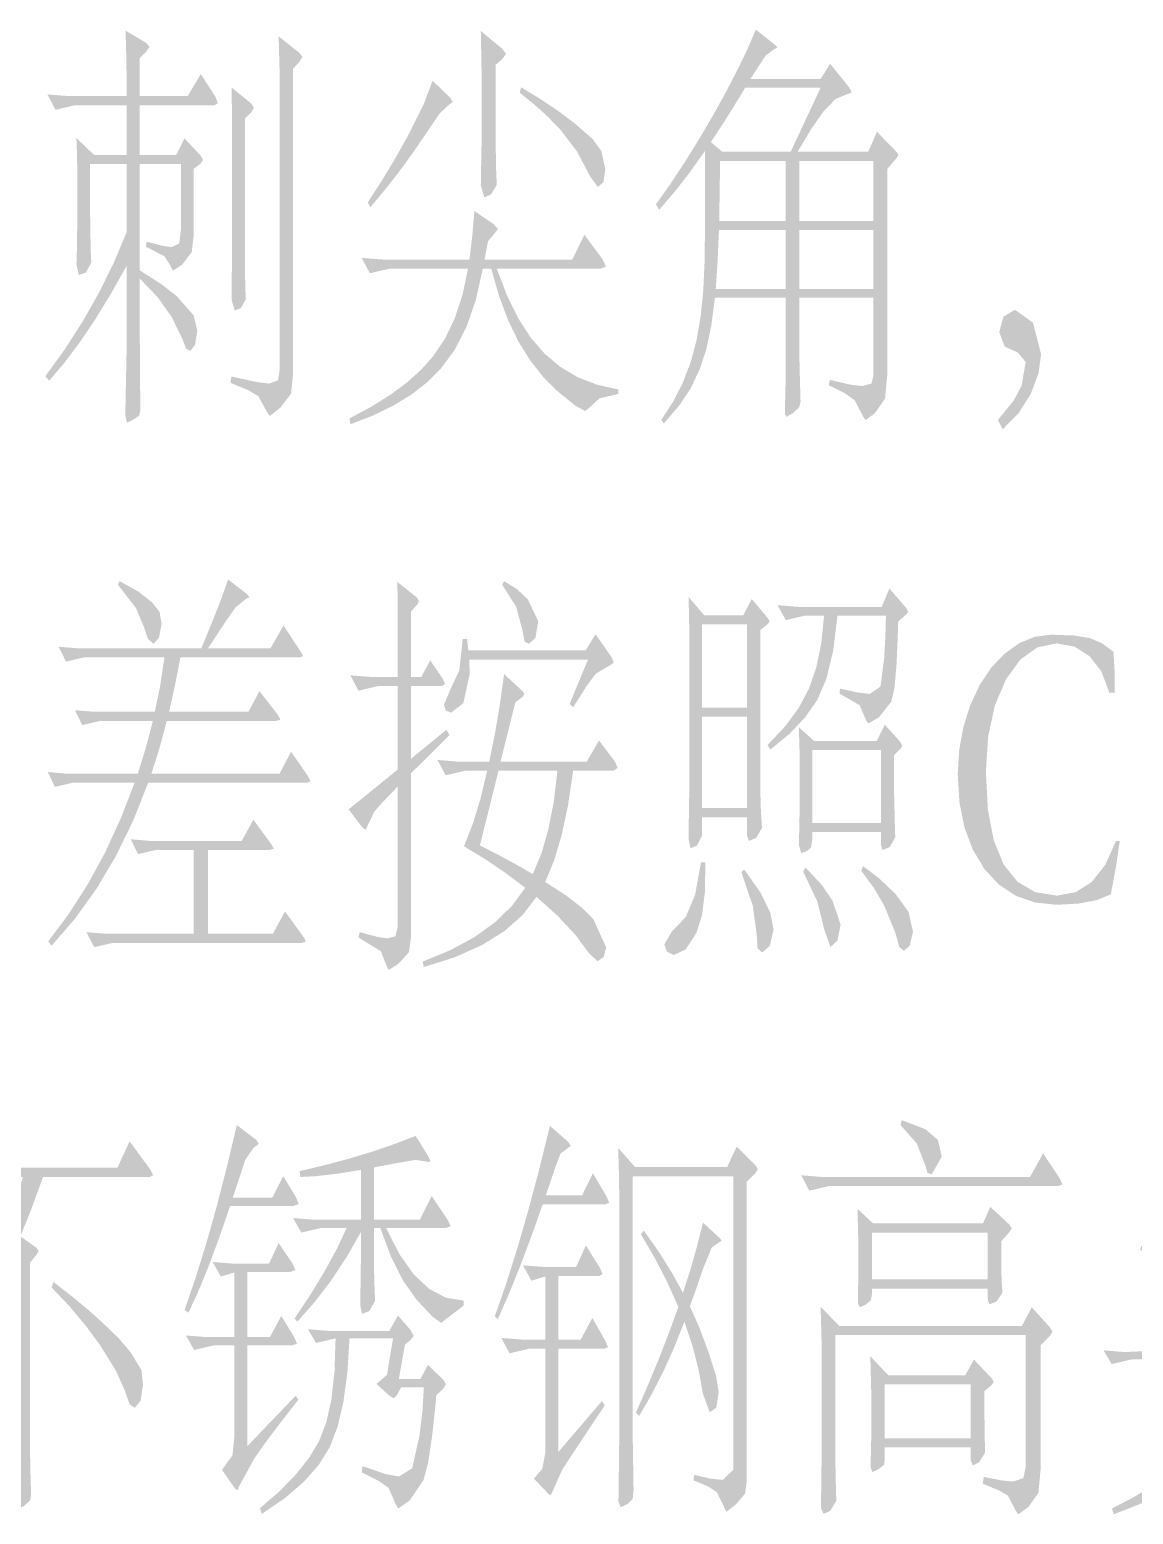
# Model space of a CAD drawing. Header units: millimetres. Extents: x 2834 to 3044, y 1462 to 1759.
# Drawn here: x 2904.2 to 2920.72, y 1529.51 to 1551.73 of the extents above; entities that cross this region are included whole.
import ezdxf

# ---------------------------------------------------------------- set-up
doc = ezdxf.new("R2010")
doc.units = ezdxf.units.MM
doc.layers.add('PDF_实体填充', color=7, linetype='Continuous')

msp = doc.modelspace()

# ---------------------------------------------------------------- hatches: boundary and pattern name
at = {"layer": 'PDF_实体填充', "transparency": 33554559}
h = msp.add_hatch(color=256, dxfattribs=at)
h.paths.add_polyline_path([(2906.979, 1550.731), (2907.018, 1550.632), (2906.966, 1550.6), (2905.849, 1550.6), (2905.849, 1549.855), (2906.392, 1549.855), (2906.518, 1550.104), (2906.757, 1549.849), (2906.796, 1549.781), (2906.757, 1549.725), (2906.657, 1549.65), (2906.657, 1548.669), (2906.627, 1548.402), (2906.484, 1548.216), (2906.344, 1548.123), (2906.305, 1548.204), (2906.218, 1548.34), (2905.94, 1548.483), (2905.953, 1548.558), (2906.188, 1548.497), (2906.327, 1548.477), (2906.44, 1548.533), (2906.466, 1548.75), (2906.466, 1549.719), (2905.849, 1549.719), (2905.849, 1548.129), (2906.165, 1547.927), (2906.401, 1547.744), (2906.653, 1547.459), (2906.71, 1547.229), (2906.675, 1547.012), (2906.605, 1546.925), (2906.544, 1546.956), (2906.488, 1547.098), (2906.328, 1547.428), (2906.115, 1547.73), (2905.849, 1548.005), (2905.85, 1546.751), (2905.858, 1546.043), (2905.84, 1545.956), (2905.753, 1545.894), (2905.658, 1545.85), (2905.632, 1545.956), (2905.651, 1546.897), (2905.653, 1548.198), (2905.415, 1547.775), (2905.18, 1547.392), (2904.948, 1547.048), (2904.719, 1546.743), (2904.493, 1546.478), (2904.436, 1546.546), (2904.73, 1546.952), (2904.998, 1547.37), (2905.242, 1547.801), (2905.46, 1548.245), (2905.653, 1548.7), (2905.653, 1549.719), (2905.106, 1549.719), (2905.106, 1548.955), (2905.114, 1548.44), (2905.123, 1548.247), (2905.045, 1548.098), (2904.936, 1548.061), (2904.901, 1548.222), (2904.91, 1548.477), (2904.914, 1548.961), (2904.914, 1549.526), (2904.911, 1549.821), (2904.901, 1550.11), (2905.167, 1549.855), (2905.653, 1549.855), (2905.653, 1550.6), (2904.88, 1550.6), (2904.588, 1550.532), (2904.467, 1550.762), (2904.784, 1550.737), (2905.653, 1550.737), (2905.653, 1550.83), (2905.649, 1551.257), (2905.636, 1551.718), (2905.936, 1551.538), (2905.997, 1551.476), (2905.94, 1551.395), (2905.849, 1551.308), (2905.849, 1550.737), (2906.566, 1550.737), (2906.762, 1551.066)], flags=0)
h.paths.add_polyline_path([(2908.24, 1551.252), (2908.144, 1551.147), (2908.144, 1546.602), (2908.113, 1546.285), (2907.953, 1546.074), (2907.796, 1545.95), (2907.766, 1545.987), (2907.622, 1546.248), (2907.472, 1546.335), (2907.205, 1546.447), (2907.222, 1546.54), (2907.589, 1546.46), (2907.783, 1546.434), (2907.918, 1546.484), (2907.944, 1546.664), (2907.944, 1550.725), (2907.94, 1551.159), (2907.927, 1551.631), (2908.231, 1551.389), (2908.283, 1551.327)], flags=0)
h.paths.add_polyline_path([(2907.522, 1550.501), (2907.422, 1550.402), (2907.423, 1548.174), (2907.427, 1547.918), (2907.435, 1547.695), (2907.362, 1547.564), (2907.27, 1547.527), (2907.222, 1547.695), (2907.231, 1548.539), (2907.229, 1550.486), (2907.222, 1550.867), (2907.518, 1550.625), (2907.557, 1550.563)], flags=0)
h = msp.add_hatch(color=256, dxfattribs=at)
h.paths.add_polyline_path([(2911.278, 1551.296), (2911.173, 1551.203), (2911.173, 1550.104), (2911.182, 1549.619), (2911.191, 1549.408), (2911.104, 1549.265), (2911.004, 1549.222), (2910.952, 1549.402), (2910.965, 1550.11), (2910.965, 1550.899), (2910.962, 1551.211), (2910.952, 1551.712), (2911.273, 1551.445), (2911.33, 1551.37)], flags=0)
h.paths.add_polyline_path([(2910.495, 1550.712), (2910.53, 1550.65), (2910.461, 1550.594), (2910.335, 1550.476), (2910.118, 1550.154), (2909.937, 1549.891), (2909.791, 1549.688), (2909.573, 1549.404), (2909.3, 1549.073), (2909.261, 1549.148), (2909.465, 1549.462), (2909.665, 1549.793), (2909.861, 1550.141), (2910.099, 1550.618), (2910.23, 1550.967)], flags=0)
h.paths.add_polyline_path([(2911.556, 1550.867), (2911.837, 1550.698), (2912.099, 1550.523), (2912.343, 1550.34), (2912.622, 1550.098), (2912.756, 1549.917), (2912.816, 1549.644), (2912.786, 1549.446), (2912.703, 1549.377), (2912.59, 1549.532), (2912.389, 1549.913), (2912.143, 1550.234), (2911.955, 1550.428), (2911.753, 1550.612), (2911.534, 1550.787)], flags=0)
h.paths.add_polyline_path([(2913.008, 1546.279), (2912.728, 1546.214), (2912.569, 1546.068), (2912.517, 1546.024), (2912.373, 1546.099), (2912.099, 1546.322), (2911.886, 1546.534), (2911.692, 1546.78), (2911.517, 1547.061), (2911.361, 1547.381), (2911.225, 1547.746), (2911.108, 1548.154), (2910.982, 1548.154), (2910.879, 1547.69), (2910.739, 1547.285), (2910.562, 1546.939), (2910.348, 1546.651), (2910.146, 1546.451), (2909.911, 1546.269), (2909.641, 1546.104), (2909.338, 1545.956), (2909, 1545.826), (2908.987, 1545.913), (2909.314, 1546.089), (2909.603, 1546.27), (2909.853, 1546.456), (2910.065, 1546.648), (2910.239, 1546.844), (2910.418, 1547.11), (2910.565, 1547.417), (2910.679, 1547.765), (2910.761, 1548.154), (2909.583, 1548.154), (2909.291, 1548.086), (2909.17, 1548.315), (2909.487, 1548.291), (2910.782, 1548.291), (2910.825, 1548.649), (2910.856, 1549.017), (2911.139, 1548.825), (2911.208, 1548.75), (2911.143, 1548.663), (2911.06, 1548.564), (2911.008, 1548.291), (2912.321, 1548.291), (2912.503, 1548.663), (2912.777, 1548.291), (2912.825, 1548.185), (2912.743, 1548.154), (2911.191, 1548.154), (2911.342, 1547.758), (2911.511, 1547.414), (2911.7, 1547.121), (2911.908, 1546.881), (2912.141, 1546.685), (2912.402, 1546.53), (2912.691, 1546.418), (2913.008, 1546.347)], flags=0)
h = msp.add_hatch(color=256, dxfattribs=at)
h.paths.add_polyline_path([(2917.176, 1549.812), (2917.037, 1549.65), (2917.037, 1546.596), (2917.002, 1546.211), (2916.85, 1545.993), (2916.711, 1545.888), (2916.676, 1545.937), (2916.546, 1546.186), (2916.403, 1546.288), (2916.159, 1546.409), (2916.176, 1546.49), (2916.476, 1546.42), (2916.654, 1546.397), (2916.798, 1546.434), (2916.828, 1546.558), (2916.828, 1547.719), (2915.72, 1547.719), (2915.72, 1546.807), (2915.729, 1546.428), (2915.737, 1546.161), (2915.716, 1546.08), (2915.624, 1545.993), (2915.524, 1545.937), (2915.503, 1545.981), (2915.507, 1546.217), (2915.513, 1546.451), (2915.516, 1547.719), (2914.455, 1547.719), (2914.403, 1547.311), (2914.328, 1546.955), (2914.229, 1546.651), (2914.098, 1546.373), (2913.918, 1546.102), (2913.69, 1545.838), (2913.655, 1545.894), (2913.834, 1546.17), (2913.977, 1546.453), (2914.093, 1546.754), (2914.181, 1547.086), (2914.243, 1547.448), (2914.281, 1547.825), (2914.301, 1548.257), (2914.307, 1548.781), (2914.307, 1549.917), (2914.08, 1549.596), (2913.851, 1549.302), (2913.621, 1549.036), (2913.573, 1549.116), (2913.793, 1549.428), (2914.008, 1549.754), (2914.221, 1550.096), (2914.429, 1550.451), (2914.625, 1550.806), (2914.797, 1551.138), (2914.945, 1551.446), (2915.068, 1551.731), (2915.359, 1551.501), (2915.39, 1551.464), (2915.333, 1551.433), (2915.211, 1551.339), (2914.985, 1550.992), (2916.037, 1550.992), (2916.181, 1551.221), (2916.468, 1550.861), (2916.502, 1550.793), (2916.263, 1550.695), (2916.085, 1550.514), (2915.898, 1550.247), (2915.694, 1549.905), (2916.75, 1549.905), (2916.88, 1550.203), (2917.176, 1549.899), (2917.202, 1549.855)], flags=0)
h.paths.add_polyline_path([(2916.037, 1550.861), (2914.907, 1550.861), (2914.736, 1550.578), (2914.565, 1550.307), (2914.394, 1550.048), (2914.564, 1549.905), (2915.59, 1549.905)], flags=0)
h.paths.add_polyline_path([(2916.828, 1548.868), (2916.828, 1549.768), (2915.72, 1549.768), (2915.72, 1548.868)], flags=0)
h.paths.add_polyline_path([(2915.516, 1548.868), (2915.516, 1549.768), (2914.533, 1549.768), (2914.52, 1548.868)], flags=0)
h.paths.add_polyline_path([(2916.828, 1547.85), (2916.828, 1548.731), (2915.72, 1548.731), (2915.72, 1547.85)], flags=0)
h.paths.add_polyline_path([(2915.516, 1547.85), (2915.516, 1548.731), (2914.516, 1548.731), (2914.493, 1548.219), (2914.468, 1547.85)], flags=0)
for points in [[(2918.689, 1545.888), (2918.928, 1546.184), (2919.045, 1546.403), (2919.106, 1546.757), (2918.989, 1546.9), (2918.793, 1546.987), (2918.71, 1547.204), (2918.771, 1547.434), (2918.945, 1547.539), (2919.215, 1547.347), (2919.336, 1546.875), (2919.298, 1546.588), (2919.184, 1546.285), (2919.003, 1545.996), (2918.763, 1545.751)], [(2920.514, 1539.591), (2920.457, 1539.202), (2920.379, 1538.79), (2920.166, 1538.704), (2919.896, 1538.653), (2919.571, 1538.635), (2919.247, 1538.669), (2918.959, 1538.769), (2918.706, 1538.936), (2918.489, 1539.169), (2918.314, 1539.461), (2918.189, 1539.795), (2918.114, 1540.172), (2918.089, 1540.591), (2918.11, 1540.946), (2918.172, 1541.289), (2918.276, 1541.622), (2918.418, 1541.925), (2918.589, 1542.182), (2918.789, 1542.392), (2919.011, 1542.551), (2919.244, 1542.646), (2919.488, 1542.677), (2919.822, 1542.665), (2920.058, 1542.628), (2920.241, 1542.552), (2920.419, 1542.423), (2920.437, 1542.12), (2920.44, 1541.808), (2920.358, 1541.808), (2920.24, 1542.125), (2920.062, 1542.355), (2919.836, 1542.499), (2919.567, 1542.547), (2919.28, 1542.487), (2919.028, 1542.307), (2918.81, 1542.007), (2918.644, 1541.616), (2918.544, 1541.154), (2918.51, 1540.622), (2918.54, 1540.06), (2918.628, 1539.598), (2918.776, 1539.238), (2918.984, 1538.979), (2919.249, 1538.824), (2919.571, 1538.772), (2919.853, 1538.823), (2920.095, 1538.977), (2920.296, 1539.233), (2920.458, 1539.591)]]:
    msp.add_hatch(color=256, dxfattribs=at).paths.add_polyline_path(points)
h = msp.add_hatch(color=256, dxfattribs=at)
h.paths.add_polyline_path([(2908.366, 1540.56), (2908.405, 1540.479), (2908.335, 1540.461), (2905.975, 1540.461), (2905.75, 1539.894), (2905.493, 1539.367), (2905.204, 1538.879), (2904.882, 1538.43), (2904.528, 1538.021), (2904.48, 1538.089), (2904.789, 1538.502), (2905.072, 1538.945), (2905.331, 1539.42), (2905.563, 1539.925), (2905.771, 1540.461), (2904.845, 1540.461), (2904.58, 1540.399), (2904.471, 1540.622), (2904.758, 1540.597), (2905.819, 1540.597), (2905.934, 1540.965), (2906.045, 1541.386), (2905.253, 1541.386), (2904.988, 1541.324), (2904.88, 1541.547), (2905.167, 1541.523), (2906.075, 1541.523), (2906.156, 1541.925), (2906.218, 1542.336), (2905.01, 1542.336), (2904.745, 1542.274), (2904.636, 1542.497), (2904.923, 1542.473), (2906.77, 1542.473), (2906.942, 1542.891), (2907.076, 1543.234), (2907.17, 1543.503), (2907.453, 1543.286), (2907.492, 1543.236), (2907.435, 1543.211), (2907.283, 1543.087), (2907.134, 1542.875), (2906.87, 1542.473), (2907.805, 1542.473), (2908, 1542.814), (2908.261, 1542.417), (2908.292, 1542.355), (2908.24, 1542.336), (2906.457, 1542.336), (2906.374, 1541.912), (2906.288, 1541.523), (2907.475, 1541.523), (2907.64, 1541.833), (2907.909, 1541.485), (2907.953, 1541.405), (2907.883, 1541.386), (2906.253, 1541.386), (2906.139, 1540.962), (2906.023, 1540.597), (2907.94, 1540.597), (2908.113, 1540.926)], flags=0)
h.paths.add_polyline_path([(2905.545, 1543.478), (2905.827, 1543.323), (2906.032, 1543.162), (2906.145, 1543.019), (2906.175, 1542.839), (2906.136, 1542.628), (2906.053, 1542.541), (2905.971, 1542.615), (2905.91, 1542.795), (2905.792, 1543.075), (2905.523, 1543.423)], flags=0)
h.paths.add_polyline_path([(2908.305, 1538.145), (2908.335, 1538.083), (2908.27, 1538.064), (2905.445, 1538.064), (2905.167, 1538.002), (2905.049, 1538.225), (2905.353, 1538.201), (2906.653, 1538.201), (2906.653, 1539.455), (2906.088, 1539.455), (2905.823, 1539.393), (2905.714, 1539.616), (2906.001, 1539.591), (2907.375, 1539.591), (2907.548, 1539.908), (2907.809, 1539.554), (2907.857, 1539.473), (2907.787, 1539.455), (2906.87, 1539.455), (2906.87, 1538.201), (2907.84, 1538.201), (2908.022, 1538.536)], flags=0)
h = msp.add_hatch(color=256, dxfattribs=at)
h.paths.add_polyline_path([(2911.3, 1543.478), (2911.491, 1543.361), (2911.656, 1543.205), (2911.812, 1542.876), (2911.769, 1542.628), (2911.673, 1542.541), (2911.608, 1542.572), (2911.569, 1542.771), (2911.482, 1543.093), (2911.273, 1543.423)], flags=0)
h.paths.add_polyline_path([(2909.909, 1540.821), (2910.439, 1541.256), (2910.482, 1541.175), (2909.909, 1540.604), (2909.909, 1538.163), (2909.878, 1537.927), (2909.722, 1537.754), (2909.574, 1537.66), (2909.544, 1537.716), (2909.457, 1537.94), (2909.122, 1538.145), (2909.139, 1538.225), (2909.402, 1538.156), (2909.548, 1538.132), (2909.674, 1538.163), (2909.709, 1538.312), (2909.709, 1540.405), (2909.487, 1540.175), (2909.361, 1540.032), (2909.27, 1539.846), (2909.231, 1539.759), (2909.187, 1539.784), (2908.974, 1540.063), (2909.709, 1540.659), (2909.709, 1541.908), (2909.413, 1541.908), (2909.122, 1541.839), (2909, 1542.069), (2909.317, 1542.044), (2909.709, 1542.044), (2909.708, 1543.129), (2909.704, 1543.466), (2910, 1543.23), (2910.026, 1543.18), (2910.009, 1543.137), (2909.909, 1543.025), (2909.909, 1542.044), (2910.061, 1542.044), (2910.195, 1542.293), (2910.382, 1542.019), (2910.417, 1541.939), (2910.369, 1541.908), (2909.909, 1541.908)], flags=0)
h.paths.add_polyline_path([(2912.908, 1542.342), (2912.942, 1542.261), (2912.903, 1542.23), (2912.673, 1542.094), (2912.538, 1541.912), (2912.334, 1541.591), (2912.282, 1541.641), (2912.556, 1542.305), (2910.778, 1542.305), (2910.787, 1542.094), (2910.691, 1541.653), (2910.508, 1541.51), (2910.43, 1541.541), (2910.4, 1541.628), (2910.491, 1541.845), (2910.63, 1542.143), (2910.682, 1542.615), (2910.747, 1542.615), (2910.765, 1542.442), (2912.521, 1542.442), (2912.669, 1542.684)], flags=0)
h.paths.add_polyline_path([(2912.96, 1540.777), (2912.999, 1540.684), (2912.942, 1540.641), (2912.334, 1540.641), (2912.259, 1540.132), (2912.164, 1539.685), (2912.05, 1539.3), (2911.917, 1538.977), (2912.228, 1538.775), (2912.467, 1538.59), (2912.634, 1538.424), (2912.829, 1537.996), (2912.79, 1537.853), (2912.699, 1537.791), (2912.577, 1537.903), (2912.37, 1538.182), (2912.106, 1538.466), (2911.786, 1538.753), (2911.577, 1538.481), (2911.304, 1538.24), (2910.966, 1538.03), (2910.565, 1537.851), (2910.1, 1537.704), (2910.082, 1537.785), (2910.497, 1537.956), (2910.858, 1538.152), (2911.165, 1538.373), (2911.418, 1538.619), (2911.617, 1538.89), (2911.331, 1539.105), (2911.026, 1539.312), (2910.7, 1539.511), (2910.831, 1539.843), (2910.947, 1540.22), (2911.047, 1540.641), (2910.717, 1540.641), (2910.426, 1540.573), (2910.304, 1540.802), (2910.621, 1540.777), (2911.078, 1540.777), (2911.16, 1541.174), (2911.234, 1541.611), (2911.3, 1542.088), (2911.582, 1541.827), (2911.604, 1541.79), (2911.582, 1541.752), (2911.469, 1541.665), (2911.247, 1540.777), (2912.538, 1540.777), (2912.721, 1541.094)], flags=0)
h.paths.add_polyline_path([(2912.099, 1540.641), (2911.217, 1540.641), (2910.939, 1539.523), (2911.206, 1539.387), (2911.47, 1539.244), (2911.73, 1539.095), (2911.859, 1539.403), (2911.963, 1539.764), (2912.044, 1540.176)], flags=0)
h = msp.add_hatch(color=256, dxfattribs=at)
h.paths.add_polyline_path([(2917.315, 1542.976), (2917.198, 1542.876), (2917.189, 1542.586), (2917.172, 1542.212), (2917.141, 1541.872), (2917.093, 1541.672), (2916.911, 1541.442), (2916.754, 1541.349), (2916.72, 1541.392), (2916.62, 1541.622), (2916.32, 1541.796), (2916.328, 1541.87), (2916.6, 1541.81), (2916.772, 1541.79), (2916.933, 1541.901), (2916.989, 1542.336), (2917.006, 1542.654), (2917.015, 1542.963), (2916.289, 1542.963), (2916.225, 1542.436), (2916.123, 1542.014), (2915.985, 1541.696), (2915.803, 1541.438), (2915.57, 1541.191), (2915.285, 1540.958), (2915.242, 1541.026), (2915.504, 1541.302), (2915.711, 1541.583), (2915.863, 1541.87), (2915.972, 1542.185), (2916.047, 1542.549), (2916.089, 1542.963), (2915.807, 1542.963), (2915.516, 1542.895), (2915.394, 1543.118), (2915.711, 1543.093), (2916.95, 1543.093), (2917.067, 1543.367), (2917.315, 1543.081), (2917.346, 1543.019)], flags=0)
h.paths.add_polyline_path([(2915.246, 1542.833), (2915.133, 1542.746), (2915.135, 1540.347), (2915.142, 1540.082), (2915.159, 1539.784), (2915.072, 1539.635), (2914.964, 1539.591), (2914.938, 1539.672), (2914.938, 1539.945), (2914.26, 1539.945), (2914.26, 1539.666), (2914.19, 1539.523), (2914.09, 1539.48), (2914.06, 1539.623), (2914.068, 1540.082), (2914.072, 1540.372), (2914.073, 1542.603), (2914.069, 1542.931), (2914.06, 1543.243), (2914.294, 1542.969), (2914.881, 1542.969), (2915.007, 1543.211), (2915.246, 1542.926), (2915.272, 1542.876)], flags=0)
h.paths.add_polyline_path([(2914.938, 1541.585), (2914.938, 1542.833), (2914.26, 1542.833), (2914.26, 1541.585)], flags=0)
h.paths.add_polyline_path([(2914.938, 1540.082), (2914.938, 1541.448), (2914.26, 1541.448), (2914.26, 1540.082)], flags=0)
h.paths.add_polyline_path([(2917.228, 1540.964), (2917.137, 1540.877), (2917.137, 1540.287), (2917.146, 1539.908), (2917.154, 1539.647), (2917.072, 1539.498), (2916.963, 1539.455), (2916.941, 1539.529), (2916.941, 1539.722), (2915.911, 1539.722), (2915.911, 1539.604), (2915.894, 1539.492), (2915.829, 1539.436), (2915.746, 1539.411), (2915.711, 1539.536), (2915.72, 1539.834), (2915.724, 1540.237), (2915.724, 1540.653), (2915.721, 1540.99), (2915.711, 1541.293), (2915.937, 1541.088), (2916.876, 1541.088), (2916.998, 1541.33), (2917.228, 1541.075), (2917.259, 1541.013)], flags=0)
h.paths.add_polyline_path([(2916.941, 1539.858), (2916.941, 1540.951), (2915.911, 1540.951), (2915.911, 1539.858)], flags=0)
h.paths.add_polyline_path([(2914.312, 1539.269), (2914.307, 1538.835), (2914.263, 1538.485), (2914.181, 1538.219), (2914.019, 1537.968), (2913.838, 1537.884), (2913.738, 1537.934), (2913.699, 1538.045), (2913.821, 1538.25), (2914.019, 1538.449), (2914.16, 1538.788), (2914.246, 1539.269)], flags=0)
h.paths.add_polyline_path([(2916.672, 1539.213), (2916.909, 1539.034), (2917.159, 1538.797), (2917.354, 1538.525), (2917.419, 1538.232), (2917.372, 1538.027), (2917.285, 1537.946), (2917.215, 1538.002), (2917.159, 1538.207), (2916.989, 1538.623), (2916.836, 1538.884), (2916.646, 1539.144)], flags=0)
h.paths.add_polyline_path([(2915.811, 1539.194), (2916.054, 1538.933), (2916.215, 1538.697), (2916.337, 1538.337), (2916.289, 1538.101), (2916.185, 1538.002), (2916.098, 1538.244), (2915.987, 1538.686), (2915.776, 1539.132)], flags=0)
h.paths.add_polyline_path([(2914.894, 1539.163), (2915.138, 1538.817), (2915.284, 1538.517), (2915.333, 1538.263), (2915.277, 1538.021), (2915.164, 1537.921), (2915.094, 1537.983), (2915.081, 1538.188), (2915.023, 1538.615), (2914.851, 1539.126)], flags=0)
h = msp.add_hatch(color=256, dxfattribs=at)
h.paths.add_polyline_path([(2917.25, 1535.413), (2917.606, 1535.276), (2917.793, 1535.115), (2917.85, 1534.866), (2917.698, 1534.599), (2917.637, 1534.624), (2917.602, 1534.742), (2917.477, 1535.062), (2917.233, 1535.338)], flags=0)
h.paths.add_polyline_path([(2919.61, 1534.55), (2919.658, 1534.45), (2919.588, 1534.425), (2916.159, 1534.425), (2915.868, 1534.357), (2915.746, 1534.587), (2916.063, 1534.562), (2919.171, 1534.562), (2919.367, 1534.916)], flags=0)
h.paths.add_polyline_path([(2918.867, 1533.742), (2918.741, 1533.6), (2918.741, 1533.27), (2918.745, 1533.003), (2918.758, 1532.83), (2918.671, 1532.699), (2918.563, 1532.656), (2918.537, 1532.736), (2918.537, 1532.892), (2916.807, 1532.892), (2916.807, 1532.811), (2916.789, 1532.718), (2916.711, 1532.65), (2916.62, 1532.612), (2916.594, 1532.687), (2916.602, 1533.097), (2916.602, 1533.562), (2916.589, 1534.084), (2916.824, 1533.867), (2918.467, 1533.867), (2918.576, 1534.115), (2918.863, 1533.848), (2918.897, 1533.792)], flags=0)
h.paths.add_polyline_path([(2918.537, 1533.028), (2918.537, 1533.73), (2916.807, 1533.73), (2916.807, 1533.028)], flags=0)
h.paths.add_polyline_path([(2919.467, 1532.184), (2919.328, 1532.041), (2919.328, 1530.178), (2919.297, 1529.837), (2919.149, 1529.626), (2918.997, 1529.514), (2918.958, 1529.564), (2918.841, 1529.793), (2918.705, 1529.872), (2918.463, 1529.973), (2918.48, 1530.073), (2918.745, 1530.021), (2918.915, 1530.004), (2919.071, 1530.054), (2919.106, 1530.222), (2919.106, 1532.196), (2916.255, 1532.196), (2916.257, 1530.363), (2916.263, 1530.017), (2916.272, 1529.719), (2916.181, 1529.564), (2916.081, 1529.52), (2916.042, 1529.607), (2916.053, 1530.417), (2916.055, 1531.749), (2916.05, 1532.162), (2916.037, 1532.618), (2916.32, 1532.333), (2919.049, 1532.333), (2919.197, 1532.612), (2919.467, 1532.314), (2919.506, 1532.246)], flags=0)
h.paths.add_polyline_path([(2918.597, 1531.55), (2918.628, 1531.495), (2918.593, 1531.445), (2918.489, 1531.358), (2918.489, 1530.961), (2918.497, 1530.433), (2918.406, 1530.29), (2918.315, 1530.247), (2918.284, 1530.321), (2918.284, 1530.514), (2916.998, 1530.514), (2916.998, 1530.327), (2916.985, 1530.253), (2916.907, 1530.191), (2916.811, 1530.147), (2916.785, 1530.222), (2916.794, 1530.632), (2916.794, 1531.37), (2916.781, 1531.88), (2917.05, 1531.594), (2918.202, 1531.594), (2918.332, 1531.83)], flags=0)
h.paths.add_polyline_path([(2918.284, 1530.65), (2918.284, 1531.457), (2916.998, 1531.457), (2916.998, 1530.65)], flags=0)
h = msp.add_hatch(color=256, dxfattribs=at)
h.paths.add_polyline_path([(2908.183, 1534.264), (2908.227, 1534.158), (2908.144, 1534.127), (2907.201, 1534.127), (2907.033, 1533.641), (2906.874, 1533.213), (2906.722, 1532.843), (2906.579, 1532.532), (2906.518, 1532.569), (2906.682, 1533.045), (2906.842, 1533.56), (2906.998, 1534.114), (2907.151, 1534.707), (2907.301, 1535.338), (2907.588, 1535.121), (2907.631, 1535.059), (2907.544, 1534.99), (2907.423, 1534.81), (2907.357, 1534.602), (2907.24, 1534.252), (2907.831, 1534.252), (2907.996, 1534.574)], flags=0)
h.paths.add_polyline_path([(2910.695, 1532.637), (2910.404, 1532.414), (2910.365, 1532.376), (2910.236, 1532.465), (2909.987, 1532.73), (2909.79, 1533.009), (2909.61, 1533.365), (2909.448, 1533.798), (2909.352, 1533.798), (2909.354, 1533.188), (2909.361, 1532.941), (2909.37, 1532.705), (2909.283, 1532.556), (2909.174, 1532.513), (2909.148, 1532.643), (2909.161, 1533.531), (2909.161, 1533.742), (2908.942, 1533.36), (2908.709, 1533.008), (2908.463, 1532.686), (2908.205, 1532.395), (2908.166, 1532.445), (2908.412, 1532.816), (2908.623, 1533.165), (2908.801, 1533.492), (2908.944, 1533.798), (2908.557, 1533.798), (2908.266, 1533.73), (2908.144, 1533.947), (2908.461, 1533.922), (2909.161, 1533.922), (2909.161, 1534.668), (2908.79, 1534.609), (2908.487, 1534.574), (2908.253, 1534.562), (2908.24, 1534.649), (2908.615, 1534.738), (2908.977, 1534.835), (2909.325, 1534.94), (2909.658, 1535.054), (2909.978, 1535.177), (2910.165, 1534.872), (2910.196, 1534.804), (2910.178, 1534.786), (2910.113, 1534.798), (2909.974, 1534.817), (2909.678, 1534.767), (2909.352, 1534.705), (2909.352, 1533.922), (2910.039, 1533.922), (2910.217, 1534.276), (2910.456, 1533.922), (2910.504, 1533.823), (2910.43, 1533.798), (2909.535, 1533.798), (2909.734, 1533.407), (2909.95, 1533.103), (2910.182, 1532.885), (2910.431, 1532.755), (2910.695, 1532.712)], flags=0)
h.paths.add_polyline_path([(2908.222, 1531.228), (2907.934, 1530.859), (2907.712, 1530.563), (2907.557, 1530.34), (2907.353, 1529.967), (2907.309, 1529.874), (2907.279, 1529.893), (2907.079, 1530.178), (2907.236, 1530.396), (2907.266, 1530.694), (2907.266, 1532.041), (2906.953, 1532.041), (2906.662, 1531.973), (2906.54, 1532.19), (2906.857, 1532.165), (2907.266, 1532.165), (2907.266, 1533.134), (2907.062, 1533.072), (2906.94, 1533.289), (2907.257, 1533.264), (2907.783, 1533.264), (2907.927, 1533.575), (2908.135, 1533.264), (2908.179, 1533.171), (2908.101, 1533.14), (2907.457, 1533.14), (2907.457, 1532.165), (2907.796, 1532.165), (2907.966, 1532.482), (2908.161, 1532.165), (2908.201, 1532.066), (2908.127, 1532.041), (2907.457, 1532.041), (2907.457, 1530.532), (2908.183, 1531.29)], flags=0)
h.paths.add_polyline_path([(2910.4, 1531.519), (2910.43, 1531.457), (2910.391, 1531.395), (2910.287, 1531.296), (2910.269, 1531.102), (2910.226, 1530.706), (2910.165, 1530.292), (2910.096, 1530.029), (2909.887, 1529.719), (2909.717, 1529.601), (2909.683, 1529.657), (2909.57, 1529.911), (2909.422, 1530.015), (2909.17, 1530.141), (2909.183, 1530.234), (2909.521, 1530.118), (2909.726, 1530.079), (2909.926, 1530.203), (2910.035, 1530.694), (2910.079, 1531.06), (2910.1, 1531.414), (2909.761, 1531.414), (2909.687, 1531.284), (2909.648, 1531.252), (2909.591, 1531.284), (2909.391, 1531.464), (2909.548, 1531.6), (2909.639, 1532.147), (2908.987, 1532.147), (2908.956, 1531.635), (2908.896, 1531.193), (2908.808, 1530.822), (2908.692, 1530.52), (2908.53, 1530.257), (2908.307, 1530.003), (2908.022, 1529.757), (2907.675, 1529.52), (2907.649, 1529.607), (2907.942, 1529.86), (2908.186, 1530.112), (2908.383, 1530.36), (2908.531, 1530.607), (2908.639, 1530.887), (2908.717, 1531.237), (2908.763, 1531.657), (2908.779, 1532.147), (2908.487, 1532.078), (2908.366, 1532.283), (2908.683, 1532.258), (2909.583, 1532.258), (2909.713, 1532.488), (2909.896, 1532.277), (2909.948, 1532.184), (2909.9, 1532.122), (2909.817, 1532.053), (2909.726, 1531.538), (2910.048, 1531.538), (2910.161, 1531.749)], flags=0)
h = msp.add_hatch(color=256, dxfattribs=at)
h.paths.add_polyline_path([(2912.834, 1534.27), (2912.873, 1534.177), (2912.817, 1534.152), (2911.878, 1534.152), (2911.701, 1533.652), (2911.53, 1533.199), (2911.366, 1532.795), (2911.208, 1532.438), (2911.161, 1532.476), (2911.326, 1532.947), (2911.491, 1533.468), (2911.656, 1534.038), (2911.821, 1534.657), (2911.986, 1535.326), (2912.252, 1535.096), (2912.299, 1535.028), (2912.143, 1534.91), (2912.073, 1534.723), (2911.926, 1534.289), (2912.469, 1534.289), (2912.63, 1534.618)], flags=0)
h.paths.add_polyline_path([(2915.064, 1534.624), (2914.933, 1534.494), (2914.933, 1530.017), (2914.907, 1529.824), (2914.764, 1529.657), (2914.629, 1529.551), (2914.603, 1529.601), (2914.486, 1529.843), (2914.354, 1529.931), (2914.134, 1530.023), (2914.147, 1530.104), (2914.388, 1530.048), (2914.573, 1530.029), (2914.729, 1530.178), (2914.729, 1534.574), (2913.225, 1534.574), (2913.227, 1530.58), (2913.238, 1529.868), (2913.225, 1529.744), (2913.147, 1529.669), (2913.047, 1529.619), (2913.012, 1529.706), (2913.023, 1530.573), (2913.025, 1534.127), (2913.021, 1534.546), (2913.008, 1534.997), (2913.26, 1534.711), (2914.638, 1534.711), (2914.781, 1535.015), (2915.059, 1534.742), (2915.098, 1534.68)], flags=0)
h.paths.add_polyline_path([(2914.533, 1533.643), (2914.555, 1533.606), (2914.494, 1533.568), (2914.407, 1533.506), (2914.277, 1533.184), (2914.18, 1532.901), (2914.081, 1532.625), (2914.222, 1532.311), (2914.364, 1531.929), (2914.475, 1531.575), (2914.512, 1531.346), (2914.477, 1531.11), (2914.377, 1531.041), (2914.273, 1531.327), (2914.213, 1531.669), (2914.122, 1532.025), (2913.999, 1532.395), (2913.844, 1532.006), (2913.679, 1531.642), (2913.505, 1531.302), (2913.321, 1530.985), (2913.273, 1531.035), (2913.458, 1531.458), (2913.625, 1531.863), (2913.775, 1532.249), (2913.908, 1532.618), (2913.741, 1532.99), (2913.554, 1533.353), (2913.347, 1533.705), (2913.39, 1533.761), (2913.61, 1533.451), (2913.806, 1533.14), (2913.977, 1532.83), (2914.084, 1533.161), (2914.184, 1533.511), (2914.277, 1533.879)], flags=0)
h.paths.add_polyline_path([(2912.817, 1532.109), (2912.856, 1532.016), (2912.799, 1531.991), (2912.112, 1531.991), (2912.112, 1530.445), (2912.764, 1531.209), (2912.808, 1531.147), (2912.29, 1530.366), (2912.169, 1530.178), (2912.017, 1529.837), (2911.995, 1529.799), (2911.965, 1529.818), (2911.747, 1530.048), (2911.873, 1530.197), (2911.917, 1530.433), (2911.917, 1531.991), (2911.673, 1531.991), (2911.382, 1531.923), (2911.26, 1532.153), (2911.578, 1532.128), (2911.917, 1532.128), (2911.917, 1533.072), (2911.708, 1533.01), (2911.586, 1533.239), (2911.904, 1533.215), (2912.378, 1533.215), (2912.525, 1533.537), (2912.738, 1533.196), (2912.773, 1533.109), (2912.721, 1533.078), (2912.112, 1533.078), (2912.112, 1532.128), (2912.447, 1532.128), (2912.621, 1532.451)], flags=0)
h = msp.add_hatch(color=256, dxfattribs=at)
h.paths.add_polyline_path([(2924.17, 1532.072), (2924.209, 1531.985), (2924.152, 1531.96), (2922.522, 1531.898), (2922.422, 1531.426), (2922.674, 1531.259), (2922.907, 1531.09), (2923.122, 1530.917), (2923.398, 1530.675), (2923.609, 1530.458), (2923.835, 1530.135), (2923.878, 1529.905), (2923.844, 1529.713), (2923.774, 1529.638), (2923.696, 1529.688), (2923.574, 1529.936), (2923.381, 1530.296), (2923.113, 1530.656), (2922.898, 1530.89), (2922.656, 1531.112), (2922.388, 1531.321), (2922.209, 1530.901), (2921.98, 1530.537), (2921.701, 1530.228), (2921.45, 1530.023), (2921.153, 1529.835), (2920.811, 1529.666), (2920.423, 1529.514), (2920.397, 1529.601), (2920.726, 1529.772), (2921.023, 1529.951), (2921.286, 1530.14), (2921.517, 1530.338), (2921.714, 1530.545), (2921.921, 1530.827), (2922.091, 1531.145), (2922.223, 1531.5), (2922.318, 1531.892), (2920.684, 1531.83), (2920.393, 1531.762), (2920.271, 1531.967), (2920.588, 1531.942), (2922.34, 1532.016), (2922.386, 1532.409), (2922.425, 1532.937), (2922.459, 1533.6), (2922.487, 1534.399), (2922.509, 1535.332), (2922.892, 1535.046), (2922.922, 1535.003), (2922.892, 1534.959), (2922.744, 1534.817), (2922.708, 1534.073), (2922.67, 1533.422), (2922.629, 1532.863), (2922.585, 1532.396), (2922.54, 1532.022), (2923.687, 1532.072), (2923.891, 1532.445)], flags=0)
h.paths.add_polyline_path([(2921.205, 1534.761), (2921.486, 1534.613), (2921.736, 1534.444), (2922.044, 1534.152), (2922.114, 1533.929), (2922.079, 1533.736), (2922.014, 1533.662), (2921.949, 1533.693), (2921.866, 1533.879), (2921.631, 1534.252), (2921.431, 1534.472), (2921.188, 1534.686)], flags=0)
h.paths.add_polyline_path([(2920.836, 1533.531), (2921.133, 1533.384), (2921.371, 1533.227), (2921.653, 1532.941), (2921.727, 1532.693), (2921.692, 1532.494), (2921.614, 1532.414), (2921.544, 1532.451), (2921.479, 1532.631), (2921.258, 1533.022), (2921.059, 1533.26), (2920.819, 1533.475)], flags=0)
h = msp.add_hatch(color=256, dxfattribs=at)
h.paths.add_polyline_path([(2906.01, 1534.668), (2906.049, 1534.587), (2905.997, 1534.562), (2904.402, 1534.562), (2904.223, 1534.073), (2904.063, 1533.674), (2904.297, 1533.506), (2904.336, 1533.457), (2904.31, 1533.407), (2904.206, 1533.277), (2904.207, 1530.529), (2904.21, 1530.216), (2904.223, 1529.806), (2904.206, 1529.719), (2904.115, 1529.638), (2904.006, 1529.588), (2903.976, 1529.688), (2903.995, 1530.523), (2903.997, 1533.531), (2903.634, 1532.785), (2903.255, 1532.122), (2902.862, 1531.54), (2902.455, 1531.042), (2902.033, 1530.625), (2901.994, 1530.7), (2902.268, 1531.031), (2902.529, 1531.377), (2902.779, 1531.74), (2903.016, 1532.119), (2903.241, 1532.513), (2903.452, 1532.917), (2903.644, 1533.324), (2903.816, 1533.733), (2903.969, 1534.146), (2904.102, 1534.562), (2902.485, 1534.562), (2902.194, 1534.494), (2902.072, 1534.723), (2902.389, 1534.699), (2905.514, 1534.699), (2905.697, 1535.096)], flags=0)
h.paths.add_polyline_path([(2904.558, 1532.991), (2904.838, 1532.772), (2905.08, 1532.572), (2905.284, 1532.389), (2905.532, 1532.15), (2905.71, 1531.942), (2905.875, 1531.668), (2905.897, 1531.451), (2905.862, 1531.215), (2905.775, 1531.11), (2905.697, 1531.159), (2905.627, 1531.358), (2905.498, 1531.653), (2905.258, 1532.041), (2905.045, 1532.331), (2904.802, 1532.621), (2904.528, 1532.91)], flags=0)

doc.saveas('drawing.dxf')
